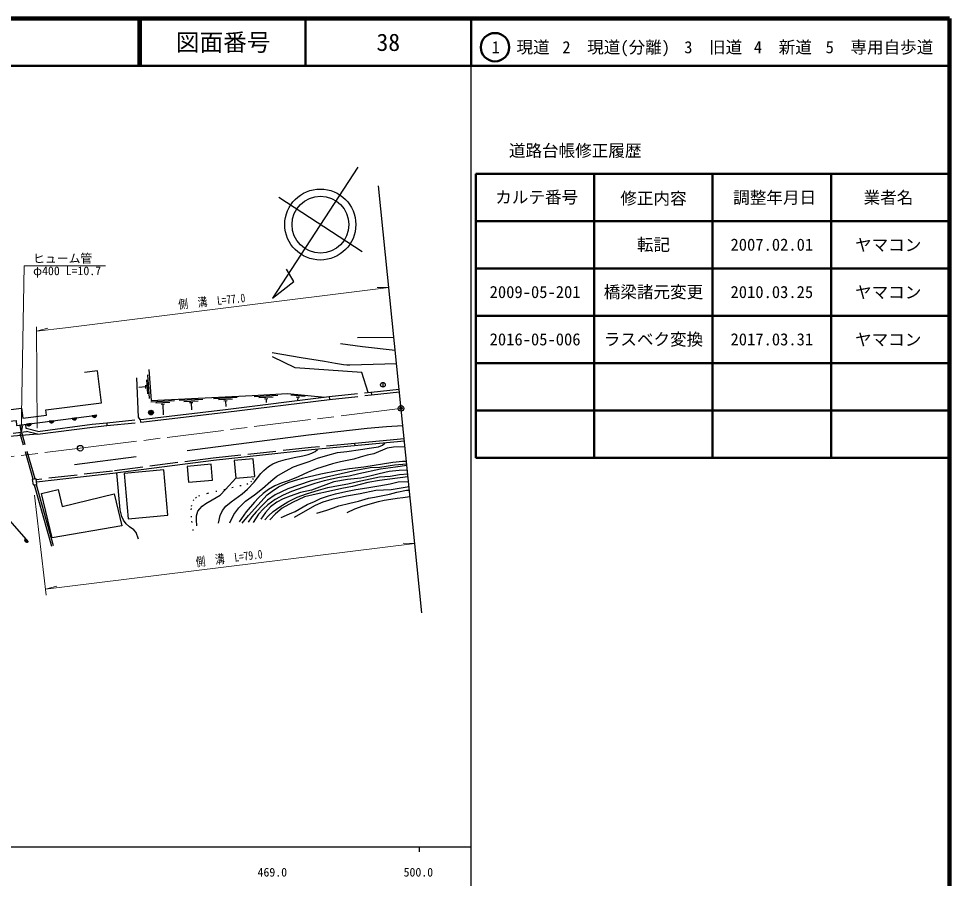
# Model space of a CAD drawing. Units: millimetres at full size, sheet at 1:1000; details may follow other scales. Extents: x 40000 to 680000, y 20000 to 380000.
# Drawn here: x 483420 to 680000, y 198357 to 380000 of the extents above; entities that cross this region are included whole.
import ezdxf
from ezdxf.enums import TextEntityAlignment as Align

# ---------------------------------------------------------------- set-up
doc = ezdxf.new("R2010")
doc.units = ezdxf.units.MM
doc.header["$LTSCALE"] = 1000
doc.header["$PDMODE"] = 32
doc.header["$PDSIZE"] = 500
for name, pattern in [('CHAIN', [18.5, 12, -1.5, 3.5, -1.5]), ('DASHED', [7.5, 6, -1.5]), ('DOTTED', [1.75, 0.25, -1.5])]:
    doc.linetypes.add(name, pattern=pattern)
for name, color, linetype, lineweight in [('M-BGD', 7, 'Continuous', 25), ('M-BMK', 2, 'CHAIN', 13), ('M-BMK-OTRS', 5, 'Continuous', 25), ('M-BMK-SRVR', 3, 'Continuous', 25), ('M-STR-HTXT', 7, 'Continuous', 13), ('M-TTL', 2, 'Continuous', 140), ('M-TTL-BAND', 7, 'Continuous', 25), ('M-TTL-FRAM', 2, 'Continuous', 50), ('M-TTL-LINE', 7, 'Continuous', 50)]:
    doc.layers.add(name, color=color, linetype=linetype, lineweight=lineweight)
doc.layers.add('M-OTRS', color=6, linetype='Continuous')
doc.layers.add('M-TTL-TXT', color=7, linetype='Continuous')
doc.styles.add('ＭＳ ゴシック', font='')
doc.styles.get('ＭＳ ゴシック').set_extended_font_data('MS Gothic')

# ---------------------------------------------------------------- blocks, each defined once
blk = doc.blocks.new('open_arrow')
at = {"color": 0, "linetype": 'Continuous', "lineweight": -2}
blk.add_lwpolyline([(7.5, 1.25), (0, 0), (7.5, -1.25)], dxfattribs=at)

msp = doc.modelspace()

# ---------------------------------------------------------------- hatches: boundary and pattern name
at = {"layer": 'M-BGD'}
for points in [[(510876, 296764, -1), (511876, 296764, -0.41421), (511376, 296264, -0.41421)], [(490884, 295053, -0.82183), (489902, 294925)], [(495696, 295679, -0.82183), (494714, 295551)], [(499927, 296229, -0.82183), (498945, 296101)], [(486087, 294429, -0.82183), (485105, 294302)], [(485442, 269447, -0.82183), (484792, 270194)]]:
    msp.add_hatch(color=256, dxfattribs=at).paths.add_polyline_path(points)

# ---------------------------------------------------------------- linework, layer by layer
for p, q in [((554977, 312627), (562666, 312695)), ((511065, 299748), (510721, 304736)), ((510697, 300725), (510490, 303718)), ((560367, 303141), (560367, 302141)), ((510294, 302201), (508798, 302098)), ((510318, 301851), (510270, 302550)), ((557893, 301103), (563778, 301728)), ((557893, 301103), (557956, 300506)), ((557956, 300506), (563838, 301131)), ((516358, 299246), (511365, 298985)), ((515375, 298894), (512379, 298738)), ((522304, 299556), (517311, 299295)), ((521321, 299204), (518325, 299048)), ((520188, 298844), (519489, 298808)), ((519839, 298826), (519917, 297328)), ((529588, 299935), (524595, 299675)), ((528605, 299584), (525609, 299428)), ((527472, 299224), (526773, 299188)), ((527123, 299206), (527184, 298033)), ((538159, 300377), (533165, 300121)), ((537175, 300026), (534179, 299873)), ((536042, 299668), (535343, 299632)), ((535693, 299650), (535731, 298901)), ((543916, 300137), (540929, 300416)), ((542743, 299945), (542046, 300010)), ((542394, 299978), (542334, 299328)), ((548994, 300158), (549068, 299562)), ((514242, 298534), (513543, 298498)), ((513893, 298516), (513971, 296263)), ((490884, 295053), (489902, 294925)), ((495696, 295679), (494714, 295551)), ((499927, 296229), (498945, 296101)), ((509096, 295310), (509155, 294712)), ((485034, 293434), (484924, 294278)), ((487464, 292783), (485034, 293434)), ((486087, 294429), (485105, 294302)), ((502029, 294615), (502087, 294018)), ((482269, 292420), (485117, 292791)), ((483761, 292261), (484146, 292371)), ((487425, 292173), (485117, 292791)), ((564846, 291225), (554453, 290245)), ((554500, 289747), (554453, 290245)), ((495190, 285770), (508229, 287487)), ((486736, 281510), (490341, 268572)), ((487133, 281575), (490726, 268679)), ((485442, 269447), (484792, 270194))]:
    msp.add_line(p, q, dxfattribs=at)
at = {"layer": 'M-BGD', "linetype": 'DASHED'}
for p, q in [((548994, 300158), (557764, 301089)), ((549068, 299562), (557864, 300497)), ((502029, 294615), (509096, 295310)), ((502087, 294018), (509155, 294712)), ((486495, 282686), (483761, 292261)), ((486892, 282752), (484146, 292371))]:
    msp.add_line(p, q, dxfattribs=at)
at = {"layer": 'M-BGD'}
for points in [[(562951, 309884), (556078, 310663), (551372, 311286)], [(536983, 309487), (543115, 308383), (547990, 307650), (550366, 307201), (552026, 306959), (552763, 306876), (553409, 306846), (563232, 307114)], [(557212, 301031), (555889, 305250), (541814, 306251), (537010, 308571)], [(476401, 298865), (476662, 296775), (484032, 297696), (484293, 295606), (489300, 296232), (489161, 297342), (500934, 298814), (500085, 305603), (497354, 305261)], [(510942, 305893), (511397, 299287), (532714, 300399), (540222, 300783), (548113, 300048)], [(509096, 295310), (508744, 295770), (508413, 304121)], [(509096, 295310), (509835, 295382), (527095, 297431), (548994, 300158)], [(509155, 294712), (509900, 294786), (527167, 296835), (549063, 299561), (549068, 299562)], [(464277, 293166), (482891, 295119), (483006, 294029), (499927, 296229)], [(487425, 292173), (498991, 293713), (502087, 294018)], [(487464, 292783), (498922, 294309), (502029, 294615)], [(519007, 288733), (544633, 292053), (557013, 293467), (561148, 293848), (564555, 294059)], [(487425, 292173), (467023, 290545), (464914, 291153), (464371, 292271)], [(564893, 290727), (545285, 288877), (524560, 286648), (503285, 283917), (487209, 282090)], [(525610, 273438), (526007, 275009), (526498, 276052), (527191, 276964), (528281, 277937), (530601, 279619), (531730, 280556), (533184, 282085), (534606, 283873), (535213, 284518), (536185, 285374), (537128, 285967), (538295, 286450), (539819, 286878), (541629, 287288), (543447, 287624), (544600, 287907), (545324, 288198), (546070, 288562), (546539, 288996)], [(528033, 273497), (528898, 275247), (529927, 276614), (531361, 278034), (533228, 279408), (534941, 280741), (536667, 282268), (537966, 283325), (539764, 284402), (541495, 285289), (542913, 285815), (544783, 286432), (546542, 287137), (548695, 287801), (550785, 288327), (552761, 288550), (555605, 289002), (557949, 289300), (559407, 289553), (560301, 289873), (560779, 290339)], [(565017, 289501), (562601, 289434), (561282, 289238), (558412, 288061), (557051, 287782), (555554, 287361), (554215, 286959), (552831, 286618), (551436, 286360), (549736, 285946), (546348, 284915), (544580, 284158), (542449, 283222), (540581, 282421), (538888, 281855), (537512, 281299), (536192, 280515), (535096, 279665), (534117, 278732), (533236, 277865), (531461, 275791), (529973, 273712)], [(530633, 273437), (531994, 275051), (535927, 279356), (537001, 280171), (538304, 281055), (540369, 281991), (541673, 282395), (543407, 282892), (547225, 283832), (550869, 284544), (553283, 284972), (556303, 285294), (562426, 286299), (564500, 286527), (565321, 286500)], [(565384, 285884), (562784, 285634), (559678, 285152), (557662, 285100), (554662, 284511), (548478, 283157), (545027, 282312), (540301, 280662), (537577, 279411), (535997, 278252), (534829, 277146), (533598, 275819), (532710, 274728), (531931, 273616)], [(565413, 285598), (563017, 285227), (559860, 284832), (555300, 283850), (553213, 283302), (551169, 283084), (547988, 282335), (545957, 281778), (543647, 281032), (541067, 280100), (539267, 279346), (537611, 278430), (536077, 277311), (535114, 276409), (534050, 275284), (532960, 273576)], [(508711, 270011), (508225, 271452), (507725, 272012), (506844, 272654), (506100, 273285), (505603, 274038), (505242, 274818), (504873, 276256), (504144, 284027)], [(565517, 284573), (563811, 284555), (561670, 284312), (559544, 283819), (557591, 283299), (555679, 282878), (552884, 282629), (550017, 282137), (545287, 280411), (542958, 279855), (540772, 279135), (539260, 278512), (537956, 277847), (536651, 276879), (535539, 275645), (534550, 274240)], [(535434, 274084), (536170, 274959), (537176, 275860), (538600, 276861), (540296, 277939), (542279, 278899), (544249, 279623), (546783, 280368), (548714, 280905), (550990, 281376), (552981, 281697), (554736, 282168), (559614, 283168), (561915, 283302), (563883, 283672), (565591, 283845)], [(565655, 283206), (559611, 282420), (557189, 281997), (553911, 281172), (551684, 280754), (548839, 280104), (546254, 279566), (543808, 278942), (541265, 277757), (539108, 276607), (537691, 275399), (536494, 274135)], [(521076, 272820), (520982, 274130), (521006, 274961), (521305, 275950), (521675, 276448), (522183, 277004), (522947, 277535), (524294, 278306), (525130, 278797), (525991, 279340), (527094, 280538), (529308, 282915)], [(538894, 274604), (540618, 275367), (541815, 275878), (544360, 277318), (545934, 277996), (547163, 278591), (548870, 279160), (550346, 279627), (552555, 280110), (554629, 280534), (556989, 280852), (559523, 281295), (561877, 281698), (563551, 282132), (565758, 282188)], [(443173, 272199), (442698, 275469), (442823, 275745), (443118, 276091), (443731, 276349), (444985, 276510), (473448, 280497), (474954, 279931), (476313, 279301), (481549, 273925), (485442, 269447)], [(565873, 281061), (562135, 280476), (558892, 280277), (555580, 279602), (552682, 279084), (549586, 278388), (547676, 277814), (546040, 277106), (543961, 275941), (541601, 274581)], [(546378, 275491), (548547, 276129), (549926, 276646), (551071, 277035), (553369, 277654), (555209, 278046), (557339, 278666), (558553, 278920), (561753, 279553), (563287, 279952), (565317, 280387), (565940, 280402)], [(552777, 275665), (554446, 276417), (556160, 277074), (559420, 277982), (560629, 278259), (562022, 278507), (563337, 278657), (564563, 278855), (566081, 279009)]]:
    msp.add_lwpolyline(points, dxfattribs=at)
at = {"layer": 'M-BGD', "linetype": 'DASHED'}
msp.add_lwpolyline([(554453, 290245), (545235, 289375), (524502, 287145), (503225, 284413), (487128, 282583)], dxfattribs=at)
at = {"layer": 'M-BGD'}
for points in [[(519311, 282057), (524394, 282515), (524092, 285855), (519010, 285397)], [(529308, 282915), (533291, 283274), (532955, 286989), (528973, 286630)], [(506555, 274304), (514962, 275062), (514094, 284688), (505686, 283929)], [(486501, 281471), (487290, 281601), (487094, 282785), (486305, 282655)], [(490525, 270298), (488262, 279656), (491748, 280499), (492606, 276951), (503598, 279609), (505241, 272813)]]:
    msp.add_lwpolyline(points, close=True, dxfattribs=at)
at = {"layer": 'M-BGD', "linetype": 'DOTTED'}
msp.add_lwpolyline([(520317, 271832), (519920, 274661), (519893, 276243), (519947, 276976), (520270, 278181), (520769, 278745), (521477, 279144), (523360, 279732), (531599, 281660), (532469, 282118), (532910, 282611), (533291, 283274)], dxfattribs=at)
at = {"layer": 'M-BGD'}
for centre in [(560367, 302641), (511376, 296764)]:
    msp.add_circle(centre, 500, dxfattribs=at)
for centre, start, end in [((490380, 295086), 198.57833, 356.23652), ((495192, 295712), 198.57833, 356.23652), ((499423, 296262), 198.57833, 356.23652), ((485583, 294463), 198.57833, 356.23652), ((485191, 269885), 142.16343, 299.82162)]:
    msp.add_arc(centre, 505, start, end, dxfattribs=at)
at = {"layer": 'M-BMK'}
msp.add_lwpolyline([(363856, 273674), (397124, 277194), (496440, 289229), (564190, 297661)], dxfattribs=at)
at = {"layer": 'M-BMK-OTRS'}
msp.add_line((568571, 254438), (559426, 344664), dxfattribs=at)
at = {"layer": 'M-BMK-SRVR'}
for p, q in [((555077, 348626), (537074, 320935)), ((555977, 330746), (538370, 342193)), ((541516, 324454), (540001, 327044)), ((537074, 320935), (541516, 324454))]:
    msp.add_line(p, q, dxfattribs=at)
for centre, radius in [((547138, 336493), 7500), ((547174, 336469), 6000), ((564190, 297661), 600), ((496440, 289229), 600)]:
    msp.add_circle(centre, radius, dxfattribs=at)
at = {"layer": 'M-OTRS'}
msp.add_point((564190, 297661), dxfattribs=at)
at = {"layer": 'M-STR-HTXT'}
for p, q in [((561603, 323183), (559148, 323222)), ((487310, 293496), (487192, 314900)), ((487197, 313943), (489569, 314574)), ((486801, 279314), (489242, 258191)), ((567083, 269124), (564628, 269163)), ((489096, 259454), (491469, 260085))]:
    msp.add_line(p, q, dxfattribs=at)
for points in [[(483954, 292316), (484574, 327751), (501746, 327751)], [(487197, 313943), (493314, 314684), (561603, 323183)], [(489096, 259454), (499936, 260767), (567083, 269124)]]:
    msp.add_lwpolyline(points, dxfattribs=at)
at = {"layer": 'M-TTL'}
for p, q in [((680000, 380000), (40000, 380000)), ((680000, 20000), (680000, 380000))]:
    msp.add_line(p, q, dxfattribs=at)
at = {"layer": 'M-TTL-BAND'}
for p, q in [((579000, 20000), (579000, 370000)), ((40000, 205000), (579000, 205000)), ((568000, 205000), (568000, 204000))]:
    msp.add_line(p, q, dxfattribs=at)
at = {"layer": 'M-TTL-FRAM'}
for p, q in [((580000, 347197), (580000, 287197)), ((580000, 347197), (680000, 347197)), ((580000, 287197), (680000, 287197))]:
    msp.add_line(p, q, dxfattribs=at)
at = {"layer": 'M-TTL-LINE'}
for p, q in [((508747, 380000), (508747, 370000)), ((509247, 380000), (509247, 370000)), ((543997, 380000), (543997, 370000)), ((579000, 380000), (579000, 370000)), ((40000, 370000), (680000, 370000)), ((605000, 347197), (605000, 287197)), ((630000, 347197), (630000, 287197)), ((655000, 347197), (655000, 287197)), ((580000, 337197), (680000, 337197)), ((580000, 327197), (680000, 327197)), ((580000, 317197), (680000, 317197)), ((580000, 307197), (680000, 307197)), ((580000, 297197), (680000, 297197))]:
    msp.add_line(p, q, dxfattribs=at)
msp.add_circle((584031, 373958), 3000, dxfattribs=at)

# ---------------------------------------------------------------- block references
at = {"layer": 'M-STR-HTXT', "xscale": 240, "yscale": 240, "rotation": 89}
msp.add_blockref('open_arrow', (483954, 292316), dxfattribs=at)

# ---------------------------------------------------------------- texts
at = {"layer": 'M-STR-HTXT', "style": 'ＭＳ ゴシック'}
for s, p in [('ヒューム管', (486474, 327851)), ('φ400 L=10.7', (486474, 325251))]:
    msp.add_text(s, height=1833, dxfattribs=at).set_placement(p, align=Align.BOTTOM_LEFT)
at = {"layer": 'M-STR-HTXT', "style": 'ＭＳ ゴシック', "width": 0.8}
for s, rotation, p in [('側\u3000溝\u3000L=77.0', 5.906, (524358, 318846)), ('側\u3000溝\u3000L=79.0', 7.095, (528055, 264573))]:
    msp.add_text(s, height=1833, rotation=rotation, dxfattribs=at).set_placement(p, align=Align.BOTTOM_CENTER)
at = {"layer": 'M-TTL-BAND', "style": 'ＭＳ ゴシック'}
for s, p in [('469.0', (537000, 198195)), ('500.0', (567844, 198195))]:
    msp.add_text(s, height=1833, dxfattribs=at).set_placement(p, align=Align.BOTTOM_CENTER)
at = {"layer": 'M-TTL-TXT', "style": 'ＭＳ ゴシック'}
for s, height, p in [('図面番号', 3666, (526622, 375000)), ('38', 3666, (561497, 375000)), ('1\u3000現道', 2566, (589448, 373958)), ('2\u3000現道(分離)', 2566, (609619, 373958)), ('3\u3000旧道', 2566, (630121, 373958)), ('4\u3000新道', 2566, (644824, 373958)), ('5\u3000専用自歩道', 2566, (665228, 373958)), ('道路台帳修正履歴', 2566, (600968, 352113)), ('カルテ番号', 2566, (592839, 342277)), ('修正内容', 2566, (617509, 342023)), ('調整年月日', 2566, (643089, 342197)), ('業者名', 2566, (667134, 342197)), ('転記', 2566, (617500, 332245)), ('2007.02.01', 2566, (642500, 332245)), ('ヤマコン', 2566, (667077, 332189)), ('2009-05-201', 2566, (592500, 322245)), ('橋梁諸元変更', 2566, (617500, 322245)), ('2010.03.25', 2566, (642500, 322245)), ('ヤマコン', 2566, (667077, 322189)), ('2016-05-006', 2566, (592500, 312245)), ('ラスベク変換', 2566, (617500, 312245)), ('2017.03.31', 2566, (642500, 312245)), ('ヤマコン', 2566, (667077, 312189))]:
    msp.add_text(s, height=height, dxfattribs=at).set_placement(p, align=Align.MIDDLE_CENTER)

doc.saveas('drawing.dxf')
